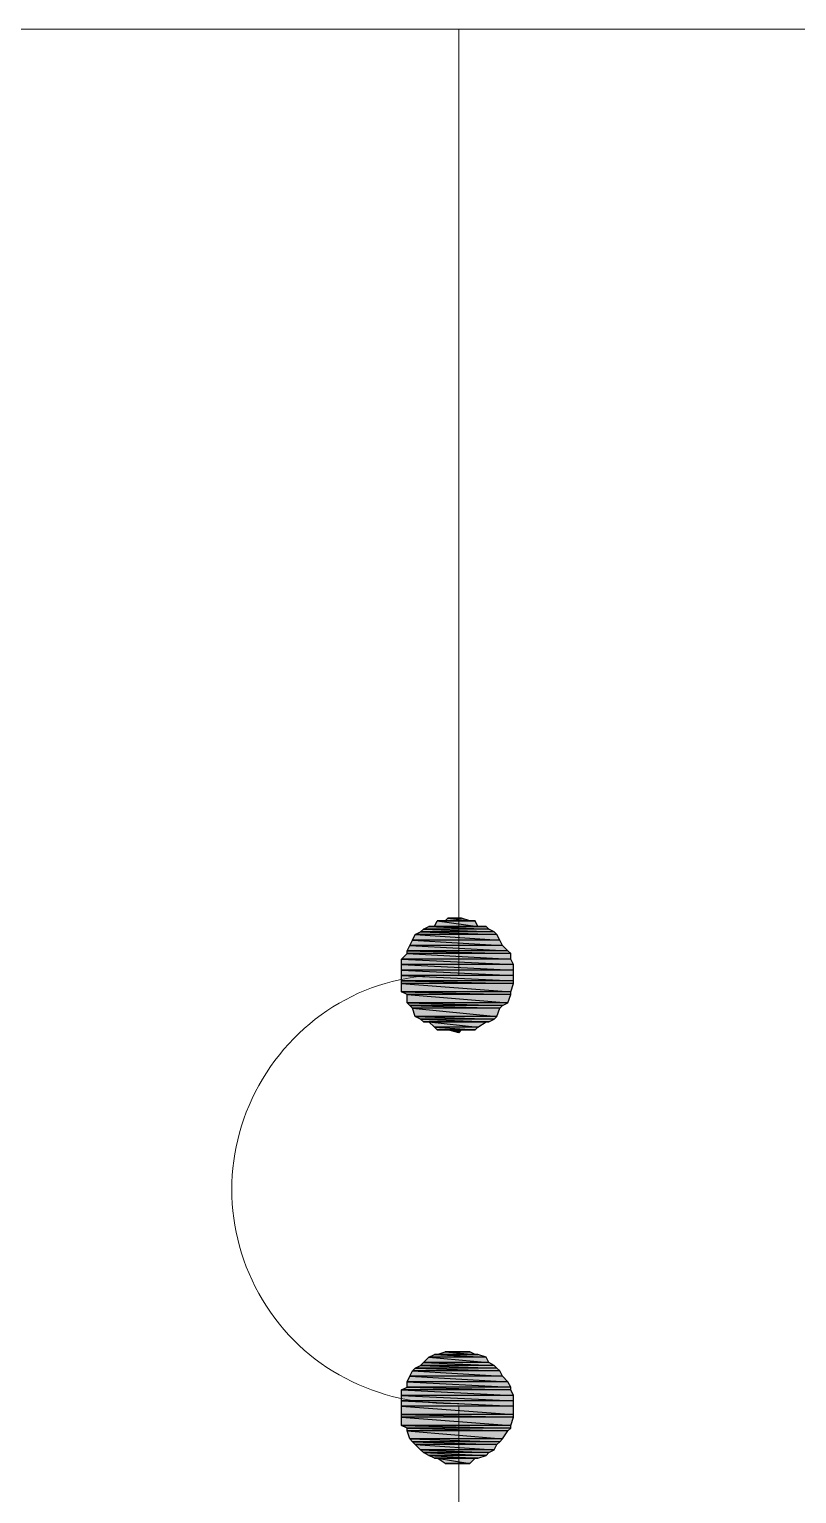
# Model space of a CAD drawing. Header units: millimetres. Extents: x 50 to 186, y -32 to 33.
# Drawn here: x 96.009 to 96.94, y 26.109 to 27.886 of the extents above; entities that cross this region are included whole.
import ezdxf

# ---------------------------------------------------------------- set-up
doc = ezdxf.new("R2010")
doc.units = ezdxf.units.MM
doc.layers.get('0').update_dxf_attribs({"lineweight": 30})

msp = doc.modelspace()

# ---------------------------------------------------------------- hatches: boundary and pattern name
at = {"true_color": 0x000007}
h = msp.add_hatch(color=7, dxfattribs=at)
h.paths.add_polyline_path([(96.5664, 26.7943), (96.487, 26.7943), (96.573, 26.7909)])
h.paths.add_polyline_path([(96.487, 26.7943), (96.573, 26.7909), (96.4837, 26.7909)])
h = msp.add_hatch(color=7, dxfattribs=at)
h.paths.add_polyline_path([(96.5631, 26.7976), (96.4936, 26.7976), (96.5664, 26.7943)])
h.paths.add_polyline_path([(96.4936, 26.7976), (96.5664, 26.7943), (96.487, 26.7943)])
h = msp.add_hatch(color=7, dxfattribs=at)
h.paths.add_polyline_path([(96.5499, 26.8042), (96.5036, 26.8042), (96.5532, 26.7976)])
h.paths.add_polyline_path([(96.5036, 26.8042), (96.5532, 26.7976), (96.5003, 26.7976)])
h = msp.add_hatch(color=7, dxfattribs=at)
h.paths.add_polyline_path([(96.5333, 26.8075), (96.5168, 26.8075), (96.5433, 26.8042)])
h.paths.add_polyline_path([(96.5168, 26.8075), (96.5433, 26.8042), (96.5135, 26.8042)])
h = msp.add_hatch(color=7, dxfattribs=at)
h.paths.add_polyline_path([(96.583, 26.7744), (96.4705, 26.7744), (96.5896, 26.7678)])
h.paths.add_polyline_path([(96.4705, 26.7744), (96.5896, 26.7678), (96.4672, 26.7678)])
h = msp.add_hatch(color=7, dxfattribs=at)
h.paths.add_polyline_path([(96.5797, 26.781), (96.4738, 26.781), (96.583, 26.7744)])
h.paths.add_polyline_path([(96.4738, 26.781), (96.583, 26.7744), (96.4705, 26.7744)])
h = msp.add_hatch(color=7, dxfattribs=at)
h.paths.add_polyline_path([(96.5763, 26.7876), (96.4771, 26.7876), (96.5797, 26.781)])
h.paths.add_polyline_path([(96.4771, 26.7876), (96.5797, 26.781), (96.4738, 26.781)])
h = msp.add_hatch(color=7, dxfattribs=at)
h.paths.add_polyline_path([(96.573, 26.7909), (96.4837, 26.7909), (96.5763, 26.7876)])
h.paths.add_polyline_path([(96.4837, 26.7909), (96.5763, 26.7876), (96.4771, 26.7876)])
h = msp.add_hatch(color=7, dxfattribs=at)
h.paths.add_polyline_path([(96.5929, 26.7645), (96.4672, 26.7645), (96.5929, 26.7579)])
h.paths.add_polyline_path([(96.4672, 26.7645), (96.5929, 26.7579), (96.4606, 26.7579)])
h = msp.add_hatch(color=7, dxfattribs=at)
h.paths.add_polyline_path([(96.5929, 26.7579), (96.4606, 26.7579), (96.5962, 26.7513)])
h.paths.add_polyline_path([(96.4606, 26.7579), (96.5962, 26.7513), (96.4606, 26.7513)])
h = msp.add_hatch(color=7, dxfattribs=at)
h.paths.add_polyline_path([(96.5896, 26.7678), (96.4672, 26.7678), (96.5929, 26.7645)])
h.paths.add_polyline_path([(96.4672, 26.7678), (96.5929, 26.7645), (96.4672, 26.7645)])
h = msp.add_hatch(color=7, dxfattribs=at)
h.paths.add_polyline_path([(96.5962, 26.7513), (96.4606, 26.7513), (96.5962, 26.7446)])
h.paths.add_polyline_path([(96.4606, 26.7513), (96.5962, 26.7446), (96.4606, 26.7446)])
h = msp.add_hatch(color=7, dxfattribs=at)
h.paths.add_polyline_path([(96.5962, 26.7446), (96.4606, 26.7446), (96.5962, 26.738)])
h.paths.add_polyline_path([(96.4606, 26.7446), (96.5962, 26.738), (96.4606, 26.738)])
h = msp.add_hatch(color=7, dxfattribs=at)
h.paths.add_polyline_path([(96.5962, 26.738), (96.4606, 26.738), (96.5962, 26.7314)])
h.paths.add_polyline_path([(96.4606, 26.738), (96.5962, 26.7314), (96.4606, 26.7314)])
h = msp.add_hatch(color=7, dxfattribs=at)
h.paths.add_polyline_path([(96.5962, 26.7314), (96.4606, 26.7314), (96.5962, 26.7281)])
h.paths.add_polyline_path([(96.4606, 26.7314), (96.5962, 26.7281), (96.4606, 26.7281)])
h = msp.add_hatch(color=7, dxfattribs=at)
h.paths.add_polyline_path([(96.5962, 26.7281), (96.4606, 26.7281), (96.5929, 26.7182)])
h.paths.add_polyline_path([(96.4606, 26.7281), (96.5929, 26.7182), (96.4606, 26.7182)])
h = msp.add_hatch(color=7, dxfattribs=at)
h.paths.add_polyline_path([(96.5929, 26.7182), (96.4606, 26.7182), (96.5929, 26.7149)])
h.paths.add_polyline_path([(96.4606, 26.7182), (96.5929, 26.7149), (96.4672, 26.7149)])
h = msp.add_hatch(color=7, dxfattribs=at)
h.paths.add_polyline_path([(96.5929, 26.7149), (96.4672, 26.7149), (96.5896, 26.7049)])
h.paths.add_polyline_path([(96.4672, 26.7149), (96.5896, 26.7049), (96.4672, 26.7049)])
h = msp.add_hatch(color=7, dxfattribs=at)
h.paths.add_polyline_path([(96.5896, 26.7049), (96.4672, 26.7049), (96.583, 26.7016)])
h.paths.add_polyline_path([(96.4672, 26.7049), (96.583, 26.7016), (96.4705, 26.7016)])
h = msp.add_hatch(color=7, dxfattribs=at)
h.paths.add_polyline_path([(96.583, 26.7016), (96.4705, 26.7016), (96.5797, 26.6983)])
h.paths.add_polyline_path([(96.4705, 26.7016), (96.5797, 26.6983), (96.4738, 26.6983)])
h = msp.add_hatch(color=7, dxfattribs=at)
h.paths.add_polyline_path([(96.5797, 26.6983), (96.4738, 26.6983), (96.5763, 26.6884)])
h.paths.add_polyline_path([(96.4738, 26.6983), (96.5763, 26.6884), (96.4771, 26.6884)])
h = msp.add_hatch(color=7, dxfattribs=at)
h.paths.add_polyline_path([(96.5763, 26.6884), (96.4771, 26.6884), (96.573, 26.6851)])
h.paths.add_polyline_path([(96.4771, 26.6884), (96.573, 26.6851), (96.4837, 26.6851)])
h = msp.add_hatch(color=7, dxfattribs=at)
h.paths.add_polyline_path([(96.573, 26.6851), (96.4837, 26.6851), (96.5664, 26.6818)])
h.paths.add_polyline_path([(96.4837, 26.6851), (96.5664, 26.6818), (96.487, 26.6818)])
h = msp.add_hatch(color=7, dxfattribs=at)
h.paths.add_polyline_path([(96.5631, 26.6818), (96.4936, 26.6818), (96.5532, 26.6752)])
h.paths.add_polyline_path([(96.4936, 26.6818), (96.5532, 26.6752), (96.5003, 26.6752)])
h = msp.add_hatch(color=7, dxfattribs=at)
h.paths.add_polyline_path([(96.5532, 26.6752), (96.5003, 26.6752), (96.5499, 26.6719)])
h.paths.add_polyline_path([(96.5003, 26.6752), (96.5499, 26.6719), (96.5036, 26.6719)])
h = msp.add_hatch(color=7, dxfattribs=at)
h.paths.add_polyline_path([(96.5135, 26.6719), (96.5168, 26.6719), (96.5333, 26.6719)])
h.paths.add_polyline_path([(96.5168, 26.6719), (96.5333, 26.6719), (96.53, 26.6686)])
h = msp.add_hatch(color=7, dxfattribs=at)
h.paths.add_polyline_path([(96.5532, 26.2782), (96.5003, 26.2782), (96.5631, 26.2749)])
h.paths.add_polyline_path([(96.5003, 26.2782), (96.5631, 26.2749), (96.4936, 26.2749)])
h = msp.add_hatch(color=7, dxfattribs=at)
h.paths.add_polyline_path([(96.5433, 26.2815), (96.5135, 26.2815), (96.5499, 26.2782)])
h.paths.add_polyline_path([(96.5135, 26.2815), (96.5499, 26.2782), (96.5036, 26.2782)])
h = msp.add_hatch(color=7, dxfattribs=at)
h.paths.add_polyline_path([(96.5763, 26.2617), (96.4771, 26.2617), (96.5797, 26.2584)])
h.paths.add_polyline_path([(96.4771, 26.2617), (96.5797, 26.2584), (96.4738, 26.2584)])
h = msp.add_hatch(color=7, dxfattribs=at)
h.paths.add_polyline_path([(96.573, 26.265), (96.4837, 26.265), (96.5763, 26.2617)])
h.paths.add_polyline_path([(96.4837, 26.265), (96.5763, 26.2617), (96.4771, 26.2617)])
h = msp.add_hatch(color=7, dxfattribs=at)
h.paths.add_polyline_path([(96.5664, 26.2683), (96.487, 26.2683), (96.573, 26.265)])
h.paths.add_polyline_path([(96.487, 26.2683), (96.573, 26.265), (96.4837, 26.265)])
h = msp.add_hatch(color=7, dxfattribs=at)
h.paths.add_polyline_path([(96.5631, 26.2749), (96.4936, 26.2749), (96.5664, 26.2683)])
h.paths.add_polyline_path([(96.4936, 26.2749), (96.5664, 26.2683), (96.487, 26.2683)])
h = msp.add_hatch(color=7, dxfattribs=at)
h.paths.add_polyline_path([(96.583, 26.2517), (96.4705, 26.2517), (96.5896, 26.2451)])
h.paths.add_polyline_path([(96.4705, 26.2517), (96.5896, 26.2451), (96.4672, 26.2451)])
h = msp.add_hatch(color=7, dxfattribs=at)
h.paths.add_polyline_path([(96.5896, 26.2451), (96.4672, 26.2451), (96.5929, 26.2385)])
h.paths.add_polyline_path([(96.4672, 26.2451), (96.5929, 26.2385), (96.4672, 26.2385)])
h = msp.add_hatch(color=7, dxfattribs=at)
h.paths.add_polyline_path([(96.5797, 26.2584), (96.4738, 26.2584), (96.583, 26.2517)])
h.paths.add_polyline_path([(96.4738, 26.2584), (96.583, 26.2517), (96.4705, 26.2517)])
h = msp.add_hatch(color=7, dxfattribs=at)
h.paths.add_polyline_path([(96.5929, 26.2385), (96.4672, 26.2385), (96.5929, 26.2352)])
h.paths.add_polyline_path([(96.4672, 26.2385), (96.5929, 26.2352), (96.4606, 26.2352)])
h = msp.add_hatch(color=7, dxfattribs=at)
h.paths.add_polyline_path([(96.5929, 26.2352), (96.4606, 26.2352), (96.5962, 26.2286)])
h.paths.add_polyline_path([(96.4606, 26.2352), (96.5962, 26.2286), (96.4606, 26.2286)])
h = msp.add_hatch(color=7, dxfattribs=at)
h.paths.add_polyline_path([(96.5962, 26.2286), (96.4606, 26.2286), (96.5962, 26.222)])
h.paths.add_polyline_path([(96.4606, 26.2286), (96.5962, 26.222), (96.4606, 26.222)])
h = msp.add_hatch(color=7, dxfattribs=at)
h.paths.add_polyline_path([(96.5962, 26.222), (96.4606, 26.222), (96.5962, 26.2154)])
h.paths.add_polyline_path([(96.4606, 26.222), (96.5962, 26.2154), (96.4606, 26.2154)])
h = msp.add_hatch(color=7, dxfattribs=at)
h.paths.add_polyline_path([(96.5962, 26.2154), (96.4606, 26.2154), (96.5962, 26.2054)])
h.paths.add_polyline_path([(96.4606, 26.2154), (96.5962, 26.2054), (96.4606, 26.2054)])
h = msp.add_hatch(color=7, dxfattribs=at)
h.paths.add_polyline_path([(96.5962, 26.2054), (96.4606, 26.2054), (96.5962, 26.2021)])
h.paths.add_polyline_path([(96.4606, 26.2054), (96.5962, 26.2021), (96.4606, 26.2021)])
h = msp.add_hatch(color=7, dxfattribs=at)
h.paths.add_polyline_path([(96.5962, 26.2021), (96.4606, 26.2021), (96.5929, 26.1922)])
h.paths.add_polyline_path([(96.4606, 26.2021), (96.5929, 26.1922), (96.4606, 26.1922)])
h = msp.add_hatch(color=7, dxfattribs=at)
h.paths.add_polyline_path([(96.5929, 26.1922), (96.4606, 26.1922), (96.5929, 26.1889)])
h.paths.add_polyline_path([(96.4606, 26.1922), (96.5929, 26.1889), (96.4672, 26.1889)])
h = msp.add_hatch(color=7, dxfattribs=at)
h.paths.add_polyline_path([(96.5929, 26.1889), (96.4672, 26.1889), (96.5896, 26.1856)])
h.paths.add_polyline_path([(96.4672, 26.1889), (96.5896, 26.1856), (96.4672, 26.1856)])
h = msp.add_hatch(color=7, dxfattribs=at)
h.paths.add_polyline_path([(96.5896, 26.1856), (96.4672, 26.1856), (96.583, 26.1757)])
h.paths.add_polyline_path([(96.4672, 26.1856), (96.583, 26.1757), (96.4705, 26.1757)])
h = msp.add_hatch(color=7, dxfattribs=at)
h.paths.add_polyline_path([(96.583, 26.1757), (96.4705, 26.1757), (96.5797, 26.1724)])
h.paths.add_polyline_path([(96.4705, 26.1757), (96.5797, 26.1724), (96.4738, 26.1724)])
h = msp.add_hatch(color=7, dxfattribs=at)
h.paths.add_polyline_path([(96.5797, 26.1724), (96.4738, 26.1724), (96.5763, 26.169)])
h.paths.add_polyline_path([(96.4738, 26.1724), (96.5763, 26.169), (96.4771, 26.169)])
h = msp.add_hatch(color=7, dxfattribs=at)
h.paths.add_polyline_path([(96.5763, 26.169), (96.4771, 26.169), (96.573, 26.1624)])
h.paths.add_polyline_path([(96.4771, 26.169), (96.573, 26.1624), (96.4837, 26.1624)])
h = msp.add_hatch(color=7, dxfattribs=at)
h.paths.add_polyline_path([(96.573, 26.1624), (96.4837, 26.1624), (96.5664, 26.1591)])
h.paths.add_polyline_path([(96.4837, 26.1624), (96.5664, 26.1591), (96.487, 26.1591)])
h = msp.add_hatch(color=7, dxfattribs=at)
h.paths.add_polyline_path([(96.5664, 26.1591), (96.487, 26.1591), (96.5631, 26.1558)])
h.paths.add_polyline_path([(96.487, 26.1591), (96.5631, 26.1558), (96.4936, 26.1558)])
h = msp.add_hatch(color=7, dxfattribs=at)
h.paths.add_polyline_path([(96.5631, 26.1558), (96.4936, 26.1558), (96.5532, 26.1525)])
h.paths.add_polyline_path([(96.4936, 26.1558), (96.5532, 26.1525), (96.5003, 26.1525)])
h = msp.add_hatch(color=7, dxfattribs=at)
h.paths.add_polyline_path([(96.5499, 26.1525), (96.5036, 26.1525), (96.5433, 26.1459)])
h.paths.add_polyline_path([(96.5036, 26.1525), (96.5433, 26.1459), (96.5135, 26.1459)])

# ---------------------------------------------------------------- linework, layer by layer
at = {"color": 7, "linetype": 'Continuous', "lineweight": 9, "true_color": 0x000007}
for points in [[(97.9657, 27.8859), (91.492, 27.8859), (91.492, 26.738)], [(96.53, 27.8859), (96.53, 26.738), (96.53, 26.738)], [(96.53, 24.5448), (96.53, 26.2154), (96.53, 26.2154)]]:
    msp.add_lwpolyline(points, dxfattribs=at)
at = {"color": 7, "linetype": 'Continuous', "lineweight": -2, "true_color": 0x000007}
for points in [[(96.487, 26.7943), (96.573, 26.7909), (96.4837, 26.7909)], [(96.4936, 26.7976), (96.5664, 26.7943), (96.487, 26.7943)], [(96.5664, 26.7943), (96.487, 26.7943), (96.573, 26.7909)], [(96.5003, 26.7976), (96.5631, 26.7976), (96.4936, 26.7976)], [(96.5631, 26.7976), (96.4936, 26.7976), (96.5664, 26.7943)], [(96.5036, 26.8042), (96.5532, 26.7976), (96.5003, 26.7976)], [(96.5532, 26.7976), (96.5003, 26.7976), (96.5631, 26.7976)], [(96.5135, 26.8042), (96.5499, 26.8042), (96.5036, 26.8042)], [(96.5499, 26.8042), (96.5036, 26.8042), (96.5532, 26.7976)], [(96.5168, 26.8075), (96.5433, 26.8042), (96.5135, 26.8042)], [(96.5433, 26.8042), (96.5135, 26.8042), (96.5499, 26.8042)], [(96.53, 26.8075), (96.5333, 26.8075), (96.5168, 26.8075)], [(96.5333, 26.8075), (96.5168, 26.8075), (96.5433, 26.8042)], [(96.4705, 26.7744), (96.5896, 26.7678), (96.4672, 26.7678)], [(96.4738, 26.781), (96.583, 26.7744), (96.4705, 26.7744)], [(96.583, 26.7744), (96.4705, 26.7744), (96.5896, 26.7678)], [(96.4771, 26.7876), (96.5797, 26.781), (96.4738, 26.781)], [(96.5797, 26.781), (96.4738, 26.781), (96.583, 26.7744)], [(96.4837, 26.7909), (96.5763, 26.7876), (96.4771, 26.7876)], [(96.5763, 26.7876), (96.4771, 26.7876), (96.5797, 26.781)], [(96.573, 26.7909), (96.4837, 26.7909), (96.5763, 26.7876)], [(96.4672, 26.7645), (96.5929, 26.7579), (96.4606, 26.7579)], [(96.5929, 26.7579), (96.4606, 26.7579), (96.5962, 26.7513)], [(96.4606, 26.7579), (96.5962, 26.7513), (96.4606, 26.7513)], [(96.5896, 26.7678), (96.4672, 26.7678), (96.5929, 26.7645)], [(96.4672, 26.7678), (96.5929, 26.7645), (96.4672, 26.7645)], [(96.5929, 26.7645), (96.4672, 26.7645), (96.5929, 26.7579)], [(96.5962, 26.7513), (96.4606, 26.7513), (96.5962, 26.7446)], [(96.4606, 26.7513), (96.5962, 26.7446), (96.4606, 26.7446)], [(96.5962, 26.7446), (96.4606, 26.7446), (96.5962, 26.738)], [(96.4606, 26.7446), (96.5962, 26.738), (96.4606, 26.738)], [(96.5962, 26.738), (96.4606, 26.738), (96.5962, 26.7314)], [(96.4606, 26.738), (96.5962, 26.7314), (96.4606, 26.7314)], [(96.5962, 26.7314), (96.4606, 26.7314), (96.5962, 26.7281)], [(96.4606, 26.7314), (96.5962, 26.7281), (96.4606, 26.7281)], [(96.5962, 26.7281), (96.4606, 26.7281), (96.5929, 26.7182)], [(96.4606, 26.7281), (96.5929, 26.7182), (96.4606, 26.7182)], [(96.5929, 26.7182), (96.4606, 26.7182), (96.5929, 26.7149)], [(96.4606, 26.7182), (96.5929, 26.7149), (96.4672, 26.7149)], [(96.5929, 26.7149), (96.4672, 26.7149), (96.5896, 26.7049)], [(96.4672, 26.7149), (96.5896, 26.7049), (96.4672, 26.7049)], [(96.5896, 26.7049), (96.4672, 26.7049), (96.583, 26.7016)], [(96.4672, 26.7049), (96.583, 26.7016), (96.4705, 26.7016)], [(96.583, 26.7016), (96.4705, 26.7016), (96.5797, 26.6983)], [(96.4705, 26.7016), (96.5797, 26.6983), (96.4738, 26.6983)], [(96.5797, 26.6983), (96.4738, 26.6983), (96.5763, 26.6884)], [(96.4738, 26.6983), (96.5763, 26.6884), (96.4771, 26.6884)], [(96.5763, 26.6884), (96.4771, 26.6884), (96.573, 26.6851)], [(96.4771, 26.6884), (96.573, 26.6851), (96.4837, 26.6851)], [(96.573, 26.6851), (96.4837, 26.6851), (96.5664, 26.6818)], [(96.4837, 26.6851), (96.5664, 26.6818), (96.487, 26.6818)], [(96.5664, 26.6818), (96.487, 26.6818), (96.5631, 26.6818)], [(96.487, 26.6818), (96.5631, 26.6818), (96.4936, 26.6818)], [(96.5631, 26.6818), (96.4936, 26.6818), (96.5532, 26.6752)], [(96.4936, 26.6818), (96.5532, 26.6752), (96.5003, 26.6752)], [(96.5532, 26.6752), (96.5003, 26.6752), (96.5499, 26.6719)], [(96.5003, 26.6752), (96.5499, 26.6719), (96.5036, 26.6719)], [(96.5499, 26.6719), (96.5036, 26.6719), (96.5433, 26.6719)], [(96.5036, 26.6719), (96.5433, 26.6719), (96.5135, 26.6719)], [(96.5135, 26.6719), (96.5168, 26.6719), (96.5333, 26.6719)], [(96.5135, 26.6719), (96.5433, 26.6719), (96.5333, 26.6719)], [(96.5168, 26.6719), (96.5333, 26.6719), (96.53, 26.6686)], [(96.5003, 26.2782), (96.5631, 26.2749), (96.4936, 26.2749)], [(96.5036, 26.2782), (96.5532, 26.2782), (96.5003, 26.2782)], [(96.5532, 26.2782), (96.5003, 26.2782), (96.5631, 26.2749)], [(96.5135, 26.2815), (96.5499, 26.2782), (96.5036, 26.2782)], [(96.5499, 26.2782), (96.5036, 26.2782), (96.5532, 26.2782)], [(96.5168, 26.2815), (96.5433, 26.2815), (96.5135, 26.2815)], [(96.5433, 26.2815), (96.5135, 26.2815), (96.5499, 26.2782)], [(96.53, 26.2815), (96.5333, 26.2815), (96.5168, 26.2815)], [(96.5333, 26.2815), (96.5168, 26.2815), (96.5433, 26.2815)], [(96.4771, 26.2617), (96.5797, 26.2584), (96.4738, 26.2584)], [(96.4837, 26.265), (96.5763, 26.2617), (96.4771, 26.2617)], [(96.5763, 26.2617), (96.4771, 26.2617), (96.5797, 26.2584)], [(96.487, 26.2683), (96.573, 26.265), (96.4837, 26.265)], [(96.573, 26.265), (96.4837, 26.265), (96.5763, 26.2617)], [(96.4936, 26.2749), (96.5664, 26.2683), (96.487, 26.2683)], [(96.5664, 26.2683), (96.487, 26.2683), (96.573, 26.265)], [(96.5631, 26.2749), (96.4936, 26.2749), (96.5664, 26.2683)], [(96.4705, 26.2517), (96.5896, 26.2451), (96.4672, 26.2451)], [(96.5896, 26.2451), (96.4672, 26.2451), (96.5929, 26.2385)], [(96.4672, 26.2451), (96.5929, 26.2385), (96.4672, 26.2385)], [(96.4738, 26.2584), (96.583, 26.2517), (96.4705, 26.2517)], [(96.583, 26.2517), (96.4705, 26.2517), (96.5896, 26.2451)], [(96.5797, 26.2584), (96.4738, 26.2584), (96.583, 26.2517)], [(96.4672, 26.2385), (96.5929, 26.2352), (96.4606, 26.2352)], [(96.5929, 26.2352), (96.4606, 26.2352), (96.5962, 26.2286)], [(96.4606, 26.2352), (96.5962, 26.2286), (96.4606, 26.2286)], [(96.5962, 26.2286), (96.4606, 26.2286), (96.5962, 26.222)], [(96.4606, 26.2286), (96.5962, 26.222), (96.4606, 26.222)], [(96.5929, 26.2385), (96.4672, 26.2385), (96.5929, 26.2352)], [(96.5962, 26.222), (96.4606, 26.222), (96.5962, 26.2154)], [(96.4606, 26.222), (96.5962, 26.2154), (96.4606, 26.2154)], [(96.5962, 26.2154), (96.4606, 26.2154), (96.5962, 26.2054)], [(96.4606, 26.2154), (96.5962, 26.2054), (96.4606, 26.2054)], [(96.5962, 26.2054), (96.4606, 26.2054), (96.5962, 26.2021)], [(96.4606, 26.2054), (96.5962, 26.2021), (96.4606, 26.2021)], [(96.5962, 26.2021), (96.4606, 26.2021), (96.5929, 26.1922)], [(96.4606, 26.2021), (96.5929, 26.1922), (96.4606, 26.1922)], [(96.5929, 26.1922), (96.4606, 26.1922), (96.5929, 26.1889)], [(96.4606, 26.1922), (96.5929, 26.1889), (96.4672, 26.1889)], [(96.5929, 26.1889), (96.4672, 26.1889), (96.5896, 26.1856)], [(96.4672, 26.1889), (96.5896, 26.1856), (96.4672, 26.1856)], [(96.5896, 26.1856), (96.4672, 26.1856), (96.583, 26.1757)], [(96.4672, 26.1856), (96.583, 26.1757), (96.4705, 26.1757)], [(96.583, 26.1757), (96.4705, 26.1757), (96.5797, 26.1724)], [(96.4705, 26.1757), (96.5797, 26.1724), (96.4738, 26.1724)], [(96.5797, 26.1724), (96.4738, 26.1724), (96.5763, 26.169)], [(96.4738, 26.1724), (96.5763, 26.169), (96.4771, 26.169)], [(96.5763, 26.169), (96.4771, 26.169), (96.573, 26.1624)], [(96.4771, 26.169), (96.573, 26.1624), (96.4837, 26.1624)], [(96.573, 26.1624), (96.4837, 26.1624), (96.5664, 26.1591)], [(96.4837, 26.1624), (96.5664, 26.1591), (96.487, 26.1591)], [(96.5664, 26.1591), (96.487, 26.1591), (96.5631, 26.1558)], [(96.487, 26.1591), (96.5631, 26.1558), (96.4936, 26.1558)], [(96.5631, 26.1558), (96.4936, 26.1558), (96.5532, 26.1525)], [(96.4936, 26.1558), (96.5532, 26.1525), (96.5003, 26.1525)], [(96.5532, 26.1525), (96.5003, 26.1525), (96.5499, 26.1525)], [(96.5003, 26.1525), (96.5499, 26.1525), (96.5036, 26.1525)], [(96.5499, 26.1525), (96.5036, 26.1525), (96.5433, 26.1459)], [(96.5036, 26.1525), (96.5433, 26.1459), (96.5135, 26.1459)], [(96.5135, 26.1459), (96.5168, 26.1459), (96.5333, 26.1459)], [(96.5135, 26.1459), (96.5433, 26.1459), (96.5333, 26.1459)], [(96.5168, 26.1459), (96.5333, 26.1459), (96.53, 26.1459)]]:
    msp.add_lwpolyline(points, close=True, dxfattribs=at)
at = {"color": 7, "linetype": 'Continuous', "lineweight": 9, "true_color": 0x000007}
msp.add_open_spline([(96.53, 26.738), (96.4308, 26.7446), (96.3415, 26.695), (96.2919, 26.6123), (96.2919, 26.6123), (96.2422, 26.5296), (96.2422, 26.4271), (96.2919, 26.3444), (96.2919, 26.3444), (96.3415, 26.2617), (96.4308, 26.2154), (96.53, 26.2187)], degree=3, knots=[0, 0, 0, 0, 0.083333, 0.083333, 0.083333, 0.083334, 0.166667, 0.166667, 0.166667, 0.166668, 1, 1, 1, 1], dxfattribs=at)

doc.saveas('drawing.dxf')
